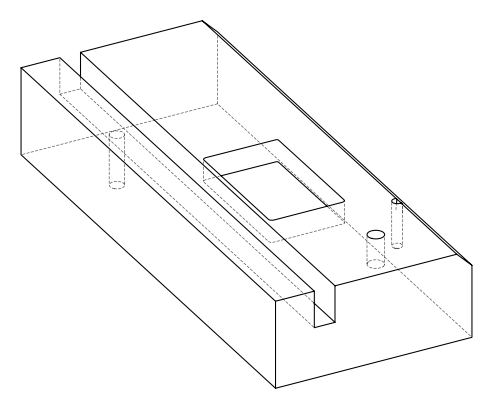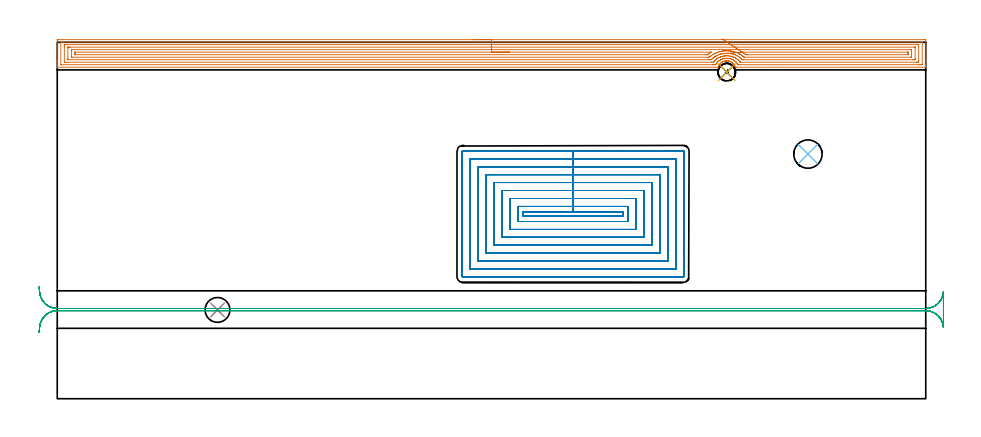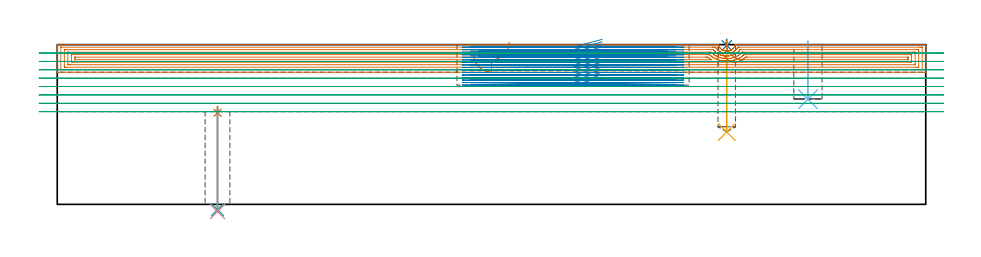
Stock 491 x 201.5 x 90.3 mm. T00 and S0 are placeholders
(PLAN: 9 operations, 7 tool changes, 116.5 min)
(1 SPOT_DRILL | STEP1HOLE | NXT0321_9005460120000 | 0.04 min | 4177 mm3)
(2 SPOT_DRILL_1 | STEP1POCKET | NXT0321_9005460120000 | 0.03 min | 1 mm3)
(3 DRILL_THROUGH_HOLE_INTO_CENTER | STEP1HOLE | NXT0301_055 | 0.24 min | 2898 mm3)
(4 DRILL_TO_ENLARGE_THROUGH_HOLE | STEP1HOLE | NXT0301_104 | 0.24 min | 6778 mm3)
(5 DRILL_BLIND_HOLE_INTO_CENTER | STEP1POCKET | UGT0301_494 | 0.21 min | 3624 mm3)
(6 INDEXABLE_INSERT_DRILL_BLIND_HOLE_FROM_SOLID | STEP1POCKET_1 | NXT0302_003 | 0.13 min | 6153 mm3)
(7 AREA_MILL | FG_CHAMFER_SURFACE | UGT0205_001 | 23.93 min | 59709 mm3)
(8 MILL_RECTANGULAR_POCKET | POCKET_RECTANGULAR_STRAIGHT | UGT0201_014 | Follow Part, ap 1.5, ae 75% | 74.49 min | 232620 mm3)
(9 MILL_RECTANGULAR_SLOT | SLOT_RECTANGULAR | UGT0201_094 | Follow Part, ap 5, ae 75% | 17.21 min | 388695 mm3)
(TOOL NXT0321_9005460120000 | NC Spot Drill, 142deg, 12mm, Carbide, Uncoated | D12 PA142 FL30 Z2)
(TOOL NXT0301_055 | Carbide Drill 8.4mm [860.1-0840-042A1-MM 2214] | D8.4 PA140 FL61 Z2)
(TOOL NXT0301_104 | Carbide Drill 14mm [860.1-1400-112A1-MM 2214] | D14 PA140 FL123 Z2)
(TOOL UGT0301_494 | Carbide Drill 9.9 mm | D9.9 PA118 FL87 Z2)
(TOOL NXT0302_003 | Index. Insert Drill 16mm [880-D1600L20-05] | D16 PA176 FL80 Z2)
(TOOL UGT0205_001 | Chamfer Mill 20 x 3 x 45 deg. | D20 FL50 Z2)
(TOOL UGT0201_014 | End mill 6 mm | D6 FL24 Z4)
(TOOL UGT0201_094 | End mill 20 mm | D20 FL38 Z4)
(OP 1 SPOT_DRILL)
G17 G21 G94 G90
T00 M6
G54
G17 G0 G90 X90.6 Y50.2 S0 M3
G43 Z100.3 H0
G94 G81 G98 Z51.793 F250. R55.4
G80
M5
M2
(OP 2 SPOT_DRILL_1)
G17 G21 G94 G90
T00 M6
G54
G17 G0 G90 X378.5 Y184.6 S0 M3
G43 Z100.3 H0
G94 G81 G98 Z89.874 F250. R93.3
G80
M5
M2
(OP 3 DRILL_THROUGH_HOLE_INTO_CENTER)
G17 G21 G94 G90
T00 M6
G54
G17 G0 G90 X90.6 Y50.2 S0 M3
G43 Z100.3 H1
G94 G73 G98 Z-3.029 F250. Q7.918 R54.4
G80
M5
M2
(OP 4 DRILL_TO_ENLARGE_THROUGH_HOLE)
G17 G21 G94 G90
T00 M6
G54
G17 G0 G90 X90.6 Y50.2 S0 M3
G43 Z100.3 H1
G94 G73 G98 Z-4.048 F250. Q11.29 R54.4
G80
M5
M2
(OP 5 DRILL_BLIND_HOLE_INTO_CENTER)
G17 G21 G94 G90
T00 M6
G54
G17 G0 G90 X378.5 Y184.6 S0 M3
G43 Z100.3 H0
G94 G81 G98 Z40.9 F250. R92.3
G80
M5
M2
(OP 6 INDEXABLE_INSERT_DRILL_BLIND_HOLE_FROM_SOLID)
G17 G21 G94 G90
T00 M6
G54
G17 G0 G90 X424.4 Y138.3 S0 M3
G43 Z100.3 H1
G94 G81 G98 Z59.4 F250. R92.3
G80
M5
M2
(OP 7 AREA_MILL)
G17 G21 G94 G90
T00 M6
G54
G17 G0 G90 X235.5 Y203. S1061 M3
G43 Z100.3 H0
Z84.7
G94 G1 X235.538 Z83.828 F250.
X235.652 Z82.964
X235.841 Z82.112
X236.103 Z81.28
X236.437 Z80.474
X236.84 Z79.7
X237.309 Z78.964
X237.84 Z78.272
X238.429 Z77.629
X239.072 Z77.04
X239.764 Z76.509
X240.5 Z76.04
X241.274 Z75.637
X242.08 Z75.303
X242.912 Z75.041
X243.764 Z74.852
X244.628 Z74.738
X245.5 Z74.7
X490.377
X490.906 Y202.995 Z74.703
X490.99 Y202.992 Z74.706
X491. Y202.903 Z74.794
Y190.997 Z86.698
Y188.982 Z88.714
Y188.637 Z89.058
Y187.947 Z89.753
Y187.685 Z90.014
X490.997 Y187.54 Z90.152
X490.99 Y187.402 Z90.288
X490.824 Y187.4 Z90.3
X384.025
X383.284 Y187.404 Z90.29
X383.26 Y187.464 Z90.231
X383.132 Y187.823 Z89.877
X383.078 Y187.977 Z89.722
X382.993 Y188.168 Z89.529
X382.977 Y188.2 Z89.497
X382.898 Y188.357 Z89.342
X382.626 Y188.813 Z88.886
X382.314 Y189.248 Z88.452
X382.238 Y189.337 Z88.363
X382.185 Y189.399 Z88.3
X382.067 Y189.512 Z88.184
X381.895 Y189.68 Z88.019
X381.786 Y189.785 Z87.913
X381.587 Y189.95 Z87.75
X381.357 Y190.138 Z87.561
X381.291 Y190.183 Z87.515
X380.853 Y190.443 Z87.256
X380.7 Y190.516 Z87.183
X380.45 Y190.633 Z87.062
X380.398 Y190.659 Z87.038
X379.955 Y190.819 Z86.879
X379.505 Y190.937 Z86.76
X379.337 Y190.969 Z86.73
X379.219 Y190.991 Z86.708
X378.931 Y191.029 Z86.671
X378.694 Y191.038 Z86.66
X378.663 Y191.039 Z86.658
X378.611 Y191.041 Z86.656
X378.468 Z86.655
X378.34 Z86.657
X378.319 Y191.04 Z86.658
X378.297 Y191.039 Z86.66
X378.281 Z86.661
X378.069 Y191.028 Z86.671
X377.769 Y190.984 Z86.712
X377.718 Y190.977 Z86.721
X377.268 Y190.885 Z86.815
X376.876 Y190.759 Z86.934
X376.824 Y190.744 Z86.951
X376.692 Y190.69 Z87.007
X376.578 Y190.642 Z87.055
X376.371 Y190.557 Z87.142
X375.931 Y190.322 Z87.376
X375.646 Y190.137 Z87.56
X375.333 Y189.892 Z87.804
X375.038 Y189.628 Z88.068
X374.69 Y189.248 Z88.451
X374.646 Y189.187 Z88.512
X374.564 Y189.075 Z88.621
X374.492 Y188.978 Z88.721
X374.403 Y188.855 Z88.844
X374.325 Y188.733 Z88.966
X374.265 Y188.637 Z89.059
X374.194 Y188.527 Z89.172
X374.144 Y188.448 Z89.251
X374.099 Y188.357 Z89.342
X374.002 Y188.136 Z89.563
X373.907 Y187.918 Z89.781
X373.851 Y187.762 Z89.935
X373.748 Y187.473 Z90.227
X373.722 Y187.407 Z90.293
X373.301 Y187.4 Z90.3
X0.176
X0.01 Y187.402 Z90.288
X0.003 Y187.54 Z90.152
X0. Y187.685 Z90.014
Y187.947 Z89.753
Y188.637 Z89.058
Y189.857 Z87.84
Y190.387 Z87.307
Y190.997 Z86.698
Y202.638 Z75.059
X0.003 Y202.906 Z74.791
X0.01 Y202.992 Z74.706
X0.098 Y202.999 Z74.699
X0.623 Y203. Z74.7
X245.5
Y201.586 Z76.114
X488.59 Y201.585 Z76.115
X488.772 Y201.584 Z76.116
X488.943 Y201.581 Z76.119
X488.98 Y201.579 Z76.121
X488.99 Y201.56 Z76.14
X488.993 Y201.529 Z76.171
X488.999 Y201.362 Z76.338
Y189.111 Z88.589
X488.995 Y188.976 Z88.724
X488.99 Y188.87 Z88.83
X488.982 Y188.821 Z88.879
X488.945 Y188.82 Z88.88
X488.59 Y188.816 Z88.884
X488.408 Y188.815 Z88.885
X487.696 Y188.814 Z88.886
X385.631 Y188.815 Z88.885
X384.919 Y188.819 Z88.881
X384.819 Y188.821 Z88.879
X384.795 Y188.826 Z88.874
X384.77 Y188.864 Z88.836
X384.723 Y188.936 Z88.764
X384.571 Y189.176 Z88.524
X384.356 Y189.512 Z88.188
X384.025 Y189.966 Z87.734
X383.826 Y190.196 Z87.504
X383.632 Y190.387 Z87.313
X383.377 Y190.631 Z87.069
X383.132 Y190.841 Z86.859
X382.895 Y191.033 Z86.667
X382.571 Y191.262 Z86.438
X382.238 Y191.462 Z86.238
X382.082 Y191.55 Z86.15
X381.793 Y191.698 Z86.002
X381.344 Y191.898 Z85.802
X380.665 Y192.137 Z85.563
X380.45 Y192.197 Z85.503
X380.368 Y192.218 Z85.482
X379.905 Y192.319 Z85.381
X379.557 Y192.378 Z85.322
X379.272 Y192.416 Z85.284
X378.663 Y192.449 Z85.251
X378.344
X377.769 Y192.42 Z85.28
X377.516 Y192.385 Z85.315
X377.218 Y192.34 Z85.36
X376.876 Y192.272 Z85.428
X376.764 Y192.247 Z85.453
X376.342 Y192.137 Z85.563
X375.982 Y192.021 Z85.679
X375.433 Y191.8 Z85.9
X375.088 Y191.636 Z86.064
X374.841 Y191.504 Z86.196
X374.428 Y191.262 Z86.438
X374.286 Y191.173 Z86.527
X374.252 Y191.15 Z86.55
X374.194 Y191.108 Z86.592
X373.791 Y190.783 Z86.917
X373.353 Y190.387 Z87.313
X373.327 Y190.362 Z87.338
X373.301 Y190.334 Z87.366
X372.917 Y189.888 Z87.812
X372.642 Y189.512 Z88.188
X372.547 Y189.375 Z88.325
X372.407 Y189.162 Z88.538
X372.206 Y188.834 Z88.866
X371.513 Y188.819 Z88.881
X371.33 Y188.816 Z88.884
X370.62 Y188.814 Z88.886
X370.439
X2.411 Y188.815 Z88.885
X2.228 Y188.816 Z88.884
X2.057 Y188.819 Z88.881
X2.02 Y188.821 Z88.879
X2.01 Y188.84 Z88.86
X2.007 Y188.871 Z88.829
X2.001 Y189.038 Z88.662
Y201.289 Z76.411
X2.005 Y201.424 Z76.276
X2.01 Y201.53 Z76.17
X2.019 Y201.579 Z76.121
X2.055 Y201.58 Z76.12
X2.411 Y201.584 Z76.116
X2.592 Y201.585 Z76.115
X3.304 Y201.586 Z76.114
X245.5
Y200.172 Z77.528
X485.908
X486.641 Y200.17 Z77.53
X486.802 Y200.168 Z77.532
X486.962 Y200.165 Z77.535
X486.991 Y200.158 Z77.542
X486.994 Y200.129 Z77.571
X486.998 Y200.077 Z77.623
X486.999 Y200.013 Z77.687
X487. Y199.819 Z77.881
Y191.069 Z86.631
X486.997 Y190.387 Z87.313
X486.994 Y190.29 Z87.41
X486.99 Y190.244 Z87.456
X486.981 Y190.235 Z87.465
X486.96 Y190.233 Z87.467
X486.802 Y190.23 Z87.47
X486.07 Y190.229 Z87.471
X485.908 Y190.228 Z87.472
X386.544 Y190.229 Z87.471
X386.22 Y190.233 Z87.467
X386.129 Y190.235 Z87.465
X386.097 Y190.24 Z87.46
X386.088 Y190.249 Z87.451
X386.049 Y190.296 Z87.404
X385.978 Y190.387 Z87.313
X385.813 Y190.603 Z87.097
X385.504 Y190.965 Z86.735
X385.202 Y191.262 Z86.438
X384.919 Y191.532 Z86.168
X384.584 Y191.812 Z85.888
X384.163 Y192.137 Z85.563
X384.025 Y192.235 Z85.465
X383.727 Y192.429 Z85.271
X383.295 Y192.675 Z85.025
X383.132 Y192.757 Z84.943
X382.592 Y193.012 Z84.688
X382.238 Y193.164 Z84.536
X381.992 Y193.254 Z84.446
X381.344 Y193.465 Z84.235
X380.724 Y193.619 Z84.081
X380.45 Y193.68 Z84.02
X379.638 Y193.808 Z83.892
X379.557 Y193.815 Z83.885
X378.682 Y193.869 Z83.831
X378.663
X378.226 Y193.861 Z83.839
X377.812 Y193.845 Z83.855
X377.769 Y193.842 Z83.858
X377.363 Y193.805 Z83.895
X377.01 Y193.756 Z83.944
X376.876 Y193.735 Z83.965
X376.259 Y193.616 Z84.084
X375.982 Y193.55 Z84.15
X375.552 Y193.433 Z84.267
X375.088 Y193.287 Z84.413
X374.888 Y193.209 Z84.491
X374.393 Y193.012 Z84.688
X374.257 Y192.951 Z84.749
X374.194 Y192.921 Z84.779
X373.67 Y192.651 Z85.049
X373.301 Y192.438 Z85.262
X373.112 Y192.323 Z85.377
X372.829 Y192.137 Z85.563
X372.591 Y191.957 Z85.743
X372.407 Y191.812 Z85.888
X372.108 Y191.555 Z86.145
X371.789 Y191.262 Z86.438
X371.653 Y191.125 Z86.575
X371.513 Y190.977 Z86.723
X371.238 Y190.656 Z87.044
X370.908 Y190.249 Z87.451
X370.775 Y190.235 Z87.465
X369.726 Y190.229 Z87.471
X5.092 Y190.228 Z87.472
X4.359 Y190.23 Z87.47
X4.198 Y190.232 Z87.468
X4.038 Y190.235 Z87.465
X4.009 Y190.242 Z87.458
X4.006 Y190.271 Z87.429
X4.002 Y190.323 Z87.377
X4.001 Y190.387 Z87.313
X4. Y190.581 Z87.119
Y199.331 Z78.369
X4.003 Y200.013 Z77.687
X4.006 Y200.11 Z77.59
X4.01 Y200.156 Z77.544
X4.019 Y200.165 Z77.535
X4.04 Y200.167 Z77.533
X4.198 Y200.17 Z77.53
X4.93 Y200.171 Z77.529
X5.092
X245.5 Y200.172 Z77.528
Y198.757 Z78.943
X484.855
X484.91 Y198.756 Z78.944
X484.967 Y198.753 Z78.947
X484.983 Y198.751 Z78.949
X484.99 Y198.74 Z78.96
X484.993 Y198.69 Z79.01
X485. Y198.277 Z79.423
Y192.152 Z85.548
X484.992 Y191.707 Z85.993
X484.99 Y191.659 Z86.041
X484.928 Y191.65 Z86.05
X484.794 Y191.646 Z86.054
X484.625 Y191.644 Z86.056
X484.121 Y191.643 Z86.057
X483.732
X388.105
X387.6 Y191.644 Z86.056
X387.432 Y191.646 Z86.054
X387.3 Y191.65 Z86.05
X387.269 Y191.66 Z86.04
X387.242 Y191.684 Z86.016
X387.189 Y191.736 Z85.964
X386.782 Y192.137 Z85.563
X386.706 Y192.208 Z85.492
X386.029 Y192.801 Z84.899
X385.813 Y192.966 Z84.734
X385.749 Y193.012 Z84.688
X385.262 Y193.349 Z84.351
X384.919 Y193.56 Z84.14
X384.335 Y193.887 Z83.813
X384.025 Y194.039 Z83.661
X383.724 Y194.182 Z83.518
X383.132 Y194.429 Z83.271
X382.276 Y194.725 Z82.975
X382.238 Y194.737 Z82.963
X382.157 Y194.762 Z82.938
X381.344 Y194.963 Z82.737
X381.078 Y195.023 Z82.677
X380.45 Y195.127 Z82.573
X380.008 Y195.196 Z82.504
X379.557 Y195.234 Z82.466
X379.047 Y195.262 Z82.438
X378.663 Y195.278 Z82.422
X378.141 Y195.274 Z82.426
X377.769 Y195.256 Z82.444
X377.299 Y195.223 Z82.477
X376.876 Y195.178 Z82.522
X376.505 Y195.125 Z82.575
X375.982 Y195.028 Z82.672
X375.755 Y194.985 Z82.715
X375.088 Y194.827 Z82.873
X375.036 Y194.814 Z82.886
X374.847 Y194.762 Z82.938
X374.355 Y194.605 Z83.095
X374.194 Y194.552 Z83.148
X373.711 Y194.361 Z83.339
X373.301 Y194.193 Z83.507
X373.09 Y194.094 Z83.606
X372.664 Y193.887 Z83.813
X372.496 Y193.8 Z83.9
X372.407 Y193.751 Z83.949
X371.937 Y193.472 Z84.228
X371.513 Y193.205 Z84.495
X371.398 Y193.125 Z84.575
X371.245 Y193.012 Z84.688
X370.899 Y192.739 Z84.961
X370.62 Y192.506 Z85.194
X370.423 Y192.33 Z85.37
X370.217 Y192.137 Z85.563
X369.972 Y191.896 Z85.804
X369.726 Y191.65 Z86.05
X369.334 Y191.646 Z86.054
X368.832 Y191.644 Z86.056
X368.444 Y191.643 Z86.057
X6.145
X6.09 Y191.644 Z86.056
X6.033 Y191.647 Z86.053
X6.017 Y191.649 Z86.051
X6.01 Y191.66 Z86.04
X6.007 Y191.71 Z85.99
X6. Y192.123 Z85.577
Y198.248 Z79.452
X6.008 Y198.693 Z79.007
X6.01 Y198.741 Z78.959
X6.072 Y198.75 Z78.95
X6.206 Y198.754 Z78.946
X6.375 Y198.756 Z78.944
X6.879 Y198.757 Z78.943
X7.268
X245.5
Y197.343 Z80.357
X482.379
X482.769 Y197.341 Z80.359
X482.963 Y197.338 Z80.362
X482.982 Y197.337 Z80.363
X482.99 Y197.329 Z80.371
X482.995 Y197.293 Z80.407
X482.997 Y197.24 Z80.46
X483. Y196.735 Z80.965
Y193.887 Z83.813
X482.999 Y193.236 Z84.464
X482.996 Y193.142 Z84.558
X482.991 Y193.085 Z84.615
X482.987 Y193.063 Z84.637
X482.969 Y193.062 Z84.638
X482.758 Y193.059 Z84.641
X482.334 Y193.057 Z84.643
X482.288
X388.448 Y193.058 Z84.642
X388.343 Y193.062 Z84.638
X388.321 Y193.064 Z84.636
X388.23 Y193.137 Z84.563
X388.084 Y193.259 Z84.441
X387.792 Y193.507 Z84.193
X387.6 Y193.668 Z84.032
X387.32 Y193.887 Z83.813
X386.706 Y194.328 Z83.372
X385.999 Y194.762 Z82.938
X385.813 Y194.87 Z82.83
X385.558 Y195.012 Z82.688
X384.919 Y195.314 Z82.386
X384.179 Y195.638 Z82.062
X384.025 Y195.698 Z82.002
X383.926 Y195.734 Z81.966
X383.132 Y195.996 Z81.704
X382.904 Y196.068 Z81.632
X382.609 Y196.149 Z81.551
X382.238 Y196.241 Z81.459
X381.88 Y196.326 Z81.374
X381.438 Y196.421 Z81.279
X381.344 Y196.438 Z81.262
X380.898 Y196.513 Z81.187
X380.45 Y196.579 Z81.121
X380.373 Y196.589 Z81.111
X379.687 Y196.648 Z81.052
X379.557 Y196.657 Z81.043
X379.399 Y196.667 Z81.033
X379.271 Y196.672 Z81.028
X378.663 Y196.692 Z81.008
X378.48
X377.898 Y196.682 Z81.018
X377.769 Y196.678 Z81.022
X377.61 Y196.668 Z81.032
X376.964 Y196.621 Z81.079
X376.876 Y196.613 Z81.087
X376.783 Y196.603 Z81.097
X376.073 Y196.513 Z81.187
X375.995 Y196.5 Z81.2
X375.982 Y196.497 Z81.203
X375.251 Y196.353 Z81.347
X375.088 Y196.318 Z81.382
X374.532 Y196.182 Z81.518
X374.194 Y196.094 Z81.606
X373.837 Y195.988 Z81.712
X373.301 Y195.817 Z81.883
X373.167 Y195.768 Z81.932
X372.825 Y195.638 Z82.062
X372.531 Y195.517 Z82.183
X372.407 Y195.463 Z82.237
X371.919 Y195.241 Z82.459
X371.513 Y195.04 Z82.66
X371.328 Y194.944 Z82.756
X370.996 Y194.762 Z82.938
X370.76 Y194.625 Z83.075
X370.62 Y194.539 Z83.161
X370.218 Y194.281 Z83.419
X369.726 Y193.938 Z83.762
X369.697 Y193.916 Z83.784
X369.66 Y193.887 Z83.813
X369.212 Y193.516 Z84.184
X368.832 Y193.193 Z84.507
X368.732 Y193.11 Z84.59
X368.676 Y193.064 Z84.636
X368.574 Y193.062 Z84.638
X368.363 Y193.059 Z84.641
X367.938 Y193.057 Z84.643
X367.893
X8.621
X8.231 Y193.059 Z84.641
X8.037 Y193.062 Z84.638
X8.018 Y193.063 Z84.637
X8.01 Y193.071 Z84.629
X8.005 Y193.107 Z84.593
X8.003 Y193.16 Z84.54
X8. Y193.665 Z84.035
Y196.513 Z81.187
X8.001 Y197.164 Z80.536
X8.004 Y197.258 Z80.442
X8.009 Y197.315 Z80.385
X8.013 Y197.336 Z80.364
X8.032 Y197.338 Z80.362
X8.242 Y197.341 Z80.359
X8.667 Y197.343 Z80.357
X8.712
X245.5
Y195.929 Z81.771
X369.429
X369.794 Y195.922 Z81.778
X369.759 Y195.887 Z81.813
X369.726 Y195.863 Z81.837
X369.584 Y195.776 Z81.924
X369.356 Y195.638 Z82.062
X369.038 Y195.436 Z82.264
X368.832 Y195.301 Z82.399
X368.514 Y195.074 Z82.626
X368.089 Y194.762 Z82.938
X368.005 Y194.698 Z83.002
X367.938 Y194.647 Z83.053
X367.771 Y194.521 Z83.179
X367.711 Y194.478 Z83.222
X367.64 Y194.476 Z83.224
X367.341 Y194.473 Z83.227
X367.045 Y194.472 Z83.228
X366.449 Y194.471 Z83.229
X10.454
X10.156 Y194.473 Z83.227
X10.072 Y194.475 Z83.225
X10.022 Y194.478 Z83.222
X10.009 Y194.482 Z83.218
X10.007 Y194.496 Z83.204
X10.003 Y194.614 Z83.086
X10.001 Y194.762 Z82.938
X10. Y195.207 Z82.493
X10.001 Y195.638 Z82.062
X10.004 Y195.86 Z81.84
X10.008 Y195.914 Z81.786
X10.01 Y195.922 Z81.778
X10.022 Y195.924 Z81.776
X10.057 Y195.927 Z81.773
X10.157 Y195.929 Z81.771
X245.5
X246.372 Z81.809
X247.237 Z81.923
X248.088 Z82.112
X248.92 Z82.374
X249.726 Z82.708
X250.5 Z83.111
X251.236 Z83.58
X251.928 Z84.111
X252.571 Z84.7
X253.16 Z85.343
X253.692 Z86.035
X254.16 Z86.771
X254.563 Z87.545
X254.897 Z88.351
X255.159 Z89.183
X255.348 Z90.035
X255.462 Z90.9
X255.5 Z91.771
G0 Z100.3
X378.117 Y195.136
Z92.602
G1 X378.079 Y195.132 Z91.73
X378.118 Y195.136 Z90.859
X378.232 Y195.146 Z89.994
X378.421 Y195.162 Z89.142
X378.683 Y195.185 Z88.311
X379.016 Y195.214 Z87.505
X379.418 Y195.249 Z86.731
X379.886 Y195.289 Z85.996
X380.416 Y195.335 Z85.304
X381.003 Y195.387 Z84.662
X381.645 Y195.442 Z84.073
X382.335 Y195.502 Z83.542
X383.068 Y195.566 Z83.074
X383.839 Y195.633 Z82.672
X384.643 Y195.703 Z82.339
X385.472 Y195.775 Z82.077
X386.32 Y195.849 Z81.889
X387.182 Y195.924 Z81.776
X387.199 Y195.925 Z81.775
X387.249 Y195.928 Z81.772
X387.303 Y195.929 Z81.771
X387.433
X480.546
X480.844 Y195.927 Z81.773
X480.928 Y195.925 Z81.775
X480.978 Y195.922 Z81.778
X480.991 Y195.918 Z81.782
X480.993 Y195.904 Z81.796
X480.997 Y195.786 Z81.914
X480.999 Y195.638 Z82.062
X481. Y195.193 Z82.507
X480.999 Y194.762 Z82.938
X480.997 Y194.54 Z83.16
X480.993 Y194.486 Z83.214
X480.99 Y194.478 Z83.222
X480.978 Y194.475 Z83.225
X480.943 Y194.473 Z83.227
X480.843 Y194.471 Z83.229
X390.281
X389.684 Y194.472 Z83.228
X389.388 Y194.476 Z83.224
X389.29 Y194.478 Z83.222
X389.261 Y194.485 Z83.215
X389.232 Y194.505 Z83.195
X389.171 Y194.551 Z83.149
X388.896 Y194.762 Z82.938
X388.494 Y195.062 Z82.639
X388.152 Y195.305 Z82.395
X387.636 Y195.638 Z82.062
X387.6 Y195.66 Z82.04
X387.539 Y195.697 Z82.003
X387.371 Y195.802 Z81.898
X387.236 Y195.888 Z81.812
X387.182 Y195.924 Z81.776
X386.533 Y196.357 Z81.386
X385.858 Y196.808 Z81.066
X385.163 Y197.272 Z80.817
X384.452 Y197.747 Z80.643
X383.731 Y198.228 Z80.543
X383.006 Y198.713 Z80.52
X382.282 Y199.196 Z80.572
X381.564 Y199.675 Z80.701
X380.859 Y200.147 Z80.904
X380.17 Y200.606 Z81.18
X379.505 Y201.051 Z81.527
X378.867 Y201.477 Z81.943
X378.262 Y201.881 Z82.424
X377.694 Y202.26 Z82.966
X377.167 Y202.612 Z83.566
X376.686 Y202.933 Z84.219
X376.254 Y203.222 Z84.92
X375.874 Y203.475 Z85.663
G0 Z100.3
M5
M2
(OP 8 MILL_RECTANGULAR_POCKET)
G17 G21 G94 G90
T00 M6
G54
G17 G0 G90 X308.138 Y105.7 S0 M3
G43 Z100.3 H0
Z93.3
G94 G1 X291.6 Z88.869 F250.
X263.5 F500.
Y103.2
X319.7
Y105.7
X291.6
Y108.7
X260.5
Y100.2
X322.7
Y108.7
X291.6
Y113.2
X256.
Y95.7
X327.2
Y113.2
X291.6
Y117.7
X251.5
Y91.2
X331.7
Y117.7
X291.6
Y122.2
X247.
Y86.7
X336.2
Y122.2
X291.6
Y126.7
X242.5
Y82.2
X340.7
Y126.7
X291.6
Y131.2
X238.
Y77.7
X345.2
Y131.2
X291.6
Y135.7
X233.5
Y73.2
X349.7
Y135.7
X291.6
Y140.2
X229.3
G3 X229. Y139.9 R0.3
G1 Y69.
G3 X229.3 Y68.7 R0.3
G1 X353.9
G3 X354.2 Y69. R0.3
G1 Y139.9
G3 X353.9 Y140.2 R0.3
G1 X291.6
X290.6
G0 X308.138 Y105.7 Z91.869
G1 X291.6 Z87.437 F250.
X263.5 F500.
Y103.2
X319.7
Y105.7
X291.6
Y108.7
X260.5
Y100.2
X322.7
Y108.7
X291.6
Y113.2
X256.
Y95.7
X327.2
Y113.2
X291.6
Y117.7
X251.5
Y91.2
X331.7
Y117.7
X291.6
Y122.2
X247.
Y86.7
X336.2
Y122.2
X291.6
Y126.7
X242.5
Y82.2
X340.7
Y126.7
X291.6
Y131.2
X238.
Y77.7
X345.2
Y131.2
X291.6
Y135.7
X233.5
Y73.2
X349.7
Y135.7
X291.6
Y140.2
X229.3
G3 X229. Y139.9 R0.3
G1 Y69.
G3 X229.3 Y68.7 R0.3
G1 X353.9
G3 X354.2 Y69. R0.3
G1 Y139.9
G3 X353.9 Y140.2 R0.3
G1 X291.6
X290.6
G0 X308.138 Y105.7 Z90.437
G1 X291.6 Z86.006 F250.
X263.5 F500.
Y103.2
X319.7
Y105.7
X291.6
Y108.7
X260.5
Y100.2
X322.7
Y108.7
X291.6
Y113.2
X256.
Y95.7
X327.2
Y113.2
X291.6
Y117.7
X251.5
Y91.2
X331.7
Y117.7
X291.6
Y122.2
X247.
Y86.7
X336.2
Y122.2
X291.6
Y126.7
X242.5
Y82.2
X340.7
Y126.7
X291.6
Y131.2
X238.
Y77.7
X345.2
Y131.2
X291.6
Y135.7
X233.5
Y73.2
X349.7
Y135.7
X291.6
Y140.2
X229.3
G3 X229. Y139.9 R0.3
G1 Y69.
G3 X229.3 Y68.7 R0.3
G1 X353.9
G3 X354.2 Y69. R0.3
G1 Y139.9
G3 X353.9 Y140.2 R0.3
G1 X291.6
X290.6
G0 X308.138 Y105.7 Z89.006
G1 X291.6 Z84.575 F250.
X263.5 F500.
Y103.2
X319.7
Y105.7
X291.6
Y108.7
X260.5
Y100.2
X322.7
Y108.7
X291.6
Y113.2
X256.
Y95.7
X327.2
Y113.2
X291.6
Y117.7
X251.5
Y91.2
X331.7
Y117.7
X291.6
Y122.2
X247.
Y86.7
X336.2
Y122.2
X291.6
Y126.7
X242.5
Y82.2
X340.7
Y126.7
X291.6
Y131.2
X238.
Y77.7
X345.2
Y131.2
X291.6
Y135.7
X233.5
Y73.2
X349.7
Y135.7
X291.6
Y140.2
X229.3
G3 X229. Y139.9 R0.3
G1 Y69.
G3 X229.3 Y68.7 R0.3
G1 X353.9
G3 X354.2 Y69. R0.3
G1 Y139.9
G3 X353.9 Y140.2 R0.3
G1 X291.6
X290.6
G0 X308.138 Y105.7 Z87.575
G1 X291.6 Z83.144 F250.
X263.5 F500.
Y103.2
X319.7
Y105.7
X291.6
Y108.7
X260.5
Y100.2
X322.7
Y108.7
X291.6
Y113.2
X256.
Y95.7
X327.2
Y113.2
X291.6
Y117.7
X251.5
Y91.2
X331.7
Y117.7
X291.6
Y122.2
X247.
Y86.7
X336.2
Y122.2
X291.6
Y126.7
X242.5
Y82.2
X340.7
Y126.7
X291.6
Y131.2
X238.
Y77.7
X345.2
Y131.2
X291.6
Y135.7
X233.5
Y73.2
X349.7
Y135.7
X291.6
Y140.2
X229.3
G3 X229. Y139.9 R0.3
G1 Y69.
G3 X229.3 Y68.7 R0.3
G1 X353.9
G3 X354.2 Y69. R0.3
G1 Y139.9
G3 X353.9 Y140.2 R0.3
G1 X291.6
X290.6
G0 X308.138 Y105.7 Z86.144
G1 X291.6 Z81.712 F250.
X263.5 F500.
Y103.2
X319.7
Y105.7
X291.6
Y108.7
X260.5
Y100.2
X322.7
Y108.7
X291.6
Y113.2
X256.
Y95.7
X327.2
Y113.2
X291.6
Y117.7
X251.5
Y91.2
X331.7
Y117.7
X291.6
Y122.2
X247.
Y86.7
X336.2
Y122.2
X291.6
Y126.7
X242.5
Y82.2
X340.7
Y126.7
X291.6
Y131.2
X238.
Y77.7
X345.2
Y131.2
X291.6
Y135.7
X233.5
Y73.2
X349.7
Y135.7
X291.6
Y140.2
X229.3
G3 X229. Y139.9 R0.3
G1 Y69.
G3 X229.3 Y68.7 R0.3
G1 X353.9
G3 X354.2 Y69. R0.3
G1 Y139.9
G3 X353.9 Y140.2 R0.3
G1 X291.6
X290.6
G0 X308.138 Y105.7 Z84.712
G1 X291.6 Z80.281 F250.
X263.5 F500.
Y103.2
X319.7
Y105.7
X291.6
Y108.7
X260.5
Y100.2
X322.7
Y108.7
X291.6
Y113.2
X256.
Y95.7
X327.2
Y113.2
X291.6
Y117.7
X251.5
Y91.2
X331.7
Y117.7
X291.6
Y122.2
X247.
Y86.7
X336.2
Y122.2
X291.6
Y126.7
X242.5
Y82.2
X340.7
Y126.7
X291.6
Y131.2
X238.
Y77.7
X345.2
Y131.2
X291.6
Y135.7
X233.5
Y73.2
X349.7
Y135.7
X291.6
Y140.2
X229.3
G3 X229. Y139.9 R0.3
G1 Y69.
G3 X229.3 Y68.7 R0.3
G1 X353.9
G3 X354.2 Y69. R0.3
G1 Y139.9
G3 X353.9 Y140.2 R0.3
G1 X291.6
X290.6
G0 X308.138 Y105.7 Z83.281
G1 X291.6 Z78.85 F250.
X263.5 F500.
Y103.2
X319.7
Y105.7
X291.6
Y108.7
X260.5
Y100.2
X322.7
Y108.7
X291.6
Y113.2
X256.
Y95.7
X327.2
Y113.2
X291.6
Y117.7
X251.5
Y91.2
X331.7
Y117.7
X291.6
Y122.2
X247.
Y86.7
X336.2
Y122.2
X291.6
Y126.7
X242.5
Y82.2
X340.7
Y126.7
X291.6
Y131.2
X238.
Y77.7
X345.2
Y131.2
X291.6
Y135.7
X233.5
Y73.2
X349.7
Y135.7
X291.6
Y140.2
X229.3
G3 X229. Y139.9 R0.3
G1 Y69.
G3 X229.3 Y68.7 R0.3
G1 X353.9
G3 X354.2 Y69. R0.3
G1 Y139.9
G3 X353.9 Y140.2 R0.3
G1 X291.6
X290.6
G0 X308.138 Y105.7 Z81.85
G1 X291.6 Z77.419 F250.
X263.5 F500.
Y103.2
X319.7
Y105.7
X291.6
Y108.7
X260.5
Y100.2
X322.7
Y108.7
X291.6
Y113.2
X256.
Y95.7
X327.2
Y113.2
X291.6
Y117.7
X251.5
Y91.2
X331.7
Y117.7
X291.6
Y122.2
X247.
Y86.7
X336.2
Y122.2
X291.6
Y126.7
X242.5
Y82.2
X340.7
Y126.7
X291.6
Y131.2
X238.
Y77.7
X345.2
Y131.2
X291.6
Y135.7
X233.5
Y73.2
X349.7
Y135.7
X291.6
Y140.2
X229.3
G3 X229. Y139.9 R0.3
G1 Y69.
G3 X229.3 Y68.7 R0.3
G1 X353.9
G3 X354.2 Y69. R0.3
G1 Y139.9
G3 X353.9 Y140.2 R0.3
G1 X291.6
X290.6
G0 X308.138 Y105.7 Z80.419
G1 X291.6 Z75.987 F250.
X263.5 F500.
Y103.2
X319.7
Y105.7
X291.6
Y108.7
X260.5
Y100.2
X322.7
Y108.7
X291.6
Y113.2
X256.
Y95.7
X327.2
Y113.2
X291.6
Y117.7
X251.5
Y91.2
X331.7
Y117.7
X291.6
Y122.2
X247.
Y86.7
X336.2
Y122.2
X291.6
Y126.7
X242.5
Y82.2
X340.7
Y126.7
X291.6
Y131.2
X238.
Y77.7
X345.2
Y131.2
X291.6
Y135.7
X233.5
Y73.2
X349.7
Y135.7
X291.6
Y140.2
X229.3
G3 X229. Y139.9 R0.3
G1 Y69.
G3 X229.3 Y68.7 R0.3
G1 X353.9
G3 X354.2 Y69. R0.3
G1 Y139.9
G3 X353.9 Y140.2 R0.3
G1 X291.6
X290.6
G0 X308.138 Y105.7 Z78.987
G1 X291.6 Z74.556 F250.
X263.5 F500.
Y103.2
X319.7
Y105.7
X291.6
Y108.7
X260.5
Y100.2
X322.7
Y108.7
X291.6
Y113.2
X256.
Y95.7
X327.2
Y113.2
X291.6
Y117.7
X251.5
Y91.2
X331.7
Y117.7
X291.6
Y122.2
X247.
Y86.7
X336.2
Y122.2
X291.6
Y126.7
X242.5
Y82.2
X340.7
Y126.7
X291.6
Y131.2
X238.
Y77.7
X345.2
Y131.2
X291.6
Y135.7
X233.5
Y73.2
X349.7
Y135.7
X291.6
Y140.2
X229.3
G3 X229. Y139.9 R0.3
G1 Y69.
G3 X229.3 Y68.7 R0.3
G1 X353.9
G3 X354.2 Y69. R0.3
G1 Y139.9
G3 X353.9 Y140.2 R0.3
G1 X291.6
X290.6
G0 X308.138 Y105.7 Z77.556
G1 X291.6 Z73.125 F250.
X263.5 F500.
Y103.2
X319.7
Y105.7
X291.6
Y108.7
X260.5
Y100.2
X322.7
Y108.7
X291.6
Y113.2
X256.
Y95.7
X327.2
Y113.2
X291.6
Y117.7
X251.5
Y91.2
X331.7
Y117.7
X291.6
Y122.2
X247.
Y86.7
X336.2
Y122.2
X291.6
Y126.7
X242.5
Y82.2
X340.7
Y126.7
X291.6
Y131.2
X238.
Y77.7
X345.2
Y131.2
X291.6
Y135.7
X233.5
Y73.2
X349.7
Y135.7
X291.6
Y140.2
X229.3
G3 X229. Y139.9 R0.3
G1 Y69.
G3 X229.3 Y68.7 R0.3
G1 X353.9
G3 X354.2 Y69. R0.3
G1 Y139.9
G3 X353.9 Y140.2 R0.3
G1 X291.6
X290.6
G0 X308.138 Y105.7 Z76.125
G1 X291.6 Z71.694 F250.
X263.5 F500.
Y103.2
X319.7
Y105.7
X291.6
Y108.7
X260.5
Y100.2
X322.7
Y108.7
X291.6
Y113.2
X256.
Y95.7
X327.2
Y113.2
X291.6
Y117.7
X251.5
Y91.2
X331.7
Y117.7
X291.6
Y122.2
X247.
Y86.7
X336.2
Y122.2
X291.6
Y126.7
X242.5
Y82.2
X340.7
Y126.7
X291.6
Y131.2
X238.
Y77.7
X345.2
Y131.2
X291.6
Y135.7
X233.5
Y73.2
X349.7
Y135.7
X291.6
Y140.2
X229.3
G3 X229. Y139.9 R0.3
G1 Y69.
G3 X229.3 Y68.7 R0.3
G1 X353.9
G3 X354.2 Y69. R0.3
G1 Y139.9
G3 X353.9 Y140.2 R0.3
G1 X291.6
X290.6
G0 X308.138 Y105.7 Z74.694
G1 X291.6 Z70.262 F250.
X263.5 F500.
Y103.2
X319.7
Y105.7
X291.6
Y108.7
X260.5
Y100.2
X322.7
Y108.7
X291.6
Y113.2
X256.
Y95.7
X327.2
Y113.2
X291.6
Y117.7
X251.5
Y91.2
X331.7
Y117.7
X291.6
Y122.2
X247.
Y86.7
X336.2
Y122.2
X291.6
Y126.7
X242.5
Y82.2
X340.7
Y126.7
X291.6
Y131.2
X238.
Y77.7
X345.2
Y131.2
X291.6
Y135.7
X233.5
Y73.2
X349.7
Y135.7
X291.6
Y140.2
X229.3
G3 X229. Y139.9 R0.3
G1 Y69.
G3 X229.3 Y68.7 R0.3
G1 X353.9
G3 X354.2 Y69. R0.3
G1 Y139.9
G3 X353.9 Y140.2 R0.3
G1 X291.6
X290.6
G0 X308.138 Y105.7 Z73.262
G1 X291.6 Z68.831 F250.
X263.5 F500.
Y103.2
X319.7
Y105.7
X291.6
Y108.7
X260.5
Y100.2
X322.7
Y108.7
X291.6
Y113.2
X256.
Y95.7
X327.2
Y113.2
X291.6
Y117.7
X251.5
Y91.2
X331.7
Y117.7
X291.6
Y122.2
X247.
Y86.7
X336.2
Y122.2
X291.6
Y126.7
X242.5
Y82.2
X340.7
Y126.7
X291.6
Y131.2
X238.
Y77.7
X345.2
Y131.2
X291.6
Y135.7
X233.5
Y73.2
X349.7
Y135.7
X291.6
Y140.2
X229.3
G3 X229. Y139.9 R0.3
G1 Y69.
G3 X229.3 Y68.7 R0.3
G1 X353.9
G3 X354.2 Y69. R0.3
G1 Y139.9
G3 X353.9 Y140.2 R0.3
G1 X291.6
X290.6
G0 X308.138 Y105.7 Z71.831
G1 X291.6 Z67.4 F250.
X263.5 F500.
Y103.2
X319.7
Y105.7
X291.6
Y108.7
X260.5
Y100.2
X322.7
Y108.7
X291.6
Y113.2
X256.
Y95.7
X327.2
Y113.2
X291.6
Y117.7
X251.5
Y91.2
X331.7
Y117.7
X291.6
Y122.2
X247.
Y86.7
X336.2
Y122.2
X291.6
Y126.7
X242.5
Y82.2
X340.7
Y126.7
X291.6
Y131.2
X238.
Y77.7
X345.2
Y131.2
X291.6
Y135.7
X233.5
Y73.2
X349.7
Y135.7
X291.6
Y140.2
X229.3
G3 X229. Y139.9 R0.3
G1 Y69.
G3 X229.3 Y68.7 R0.3
G1 X353.9
G3 X354.2 Y69. R0.3
G1 Y139.9
G3 X353.9 Y140.2 R0.3
G1 X291.6
X290.6
G0 Z100.3
M5
M2
(OP 9 MILL_RECTANGULAR_SLOT)
G17 G21 G94 G90
T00 M6
G54
G17 G0 G90 X-10.202 Y37.583 S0 M3
G43 Z100.3 H0
Z85.562
G94 G1 X-9.97 Y40.574 F250.
G2 X0. Y49.8 R10. F500.
G1 X491.
G2 X500.97 Y40.574 R10.
G1 X501.
Y60.226
X500.97
G2 X491. Y51. R10.
G1 X0.
G2 X-9.97 Y60.226 R10.
G1 X-10.202 Y63.217 F250.
G0 Y37.583 Z80.825
G1 X-9.97 Y40.574
G2 X0. Y49.8 R10. F500.
G1 X491.
G2 X500.97 Y40.574 R10.
G1 X501.
Y60.226
X500.97
G2 X491. Y51. R10.
G1 X0.
G2 X-9.97 Y60.226 R10.
G1 X-10.202 Y63.217 F250.
G0 Y37.583 Z76.087
G1 X-9.97 Y40.574
G2 X0. Y49.8 R10. F500.
G1 X491.
G2 X500.97 Y40.574 R10.
G1 X501.
Y60.226
X500.97
G2 X491. Y51. R10.
G1 X0.
G2 X-9.97 Y60.226 R10.
G1 X-10.202 Y63.217 F250.
G0 Y37.583 Z71.35
G1 X-9.97 Y40.574
G2 X0. Y49.8 R10. F500.
G1 X491.
G2 X500.99 Y40.247 R10.
G1 X501.
Y60.553
X500.99
G2 X491. Y51. R10.
G1 X0.
G2 X-9.97 Y60.226 R10.
G1 X-10.202 Y63.217 F250.
G0 Y37.583 Z66.612
G1 X-9.97 Y40.574
G2 X0. Y49.8 R10. F500.
G1 X491.
G2 X500.99 Y40.247 R10.
G1 X501.
Y60.553
X500.99
G2 X491. Y51. R10.
G1 X0.
G2 X-9.97 Y60.226 R10.
G1 X-10.202 Y63.217 F250.
G0 Y37.583 Z61.875
G1 X-9.97 Y40.574
G2 X0. Y49.8 R10. F500.
G1 X491.
G2 X500.99 Y40.247 R10.
G1 X501.
Y60.553
X500.99
G2 X491. Y51. R10.
G1 X0.
G2 X-9.97 Y60.226 R10.
G1 X-10.202 Y63.217 F250.
G0 Y37.583 Z57.137
G1 X-9.97 Y40.574
G2 X0. Y49.8 R10. F500.
G1 X491.
G2 X500.99 Y40.247 R10.
G1 X501.
Y60.553
X500.99
G2 X491. Y51. R10.
G1 X0.
G2 X-9.97 Y60.226 R10.
G1 X-10.202 Y63.217 F250.
G0 Y37.583 Z52.4
G1 X-9.97 Y40.574
G2 X0. Y49.8 R10. F500.
G1 X491.
G2 X500.99 Y40.247 R10.
G1 X501.
Y60.553
X500.99
G2 X491. Y51. R10.
G1 X0.
G2 X-9.97 Y60.226 R10.
G1 X-10.202 Y63.217 F250.
G0 Z100.3
M5
M2
